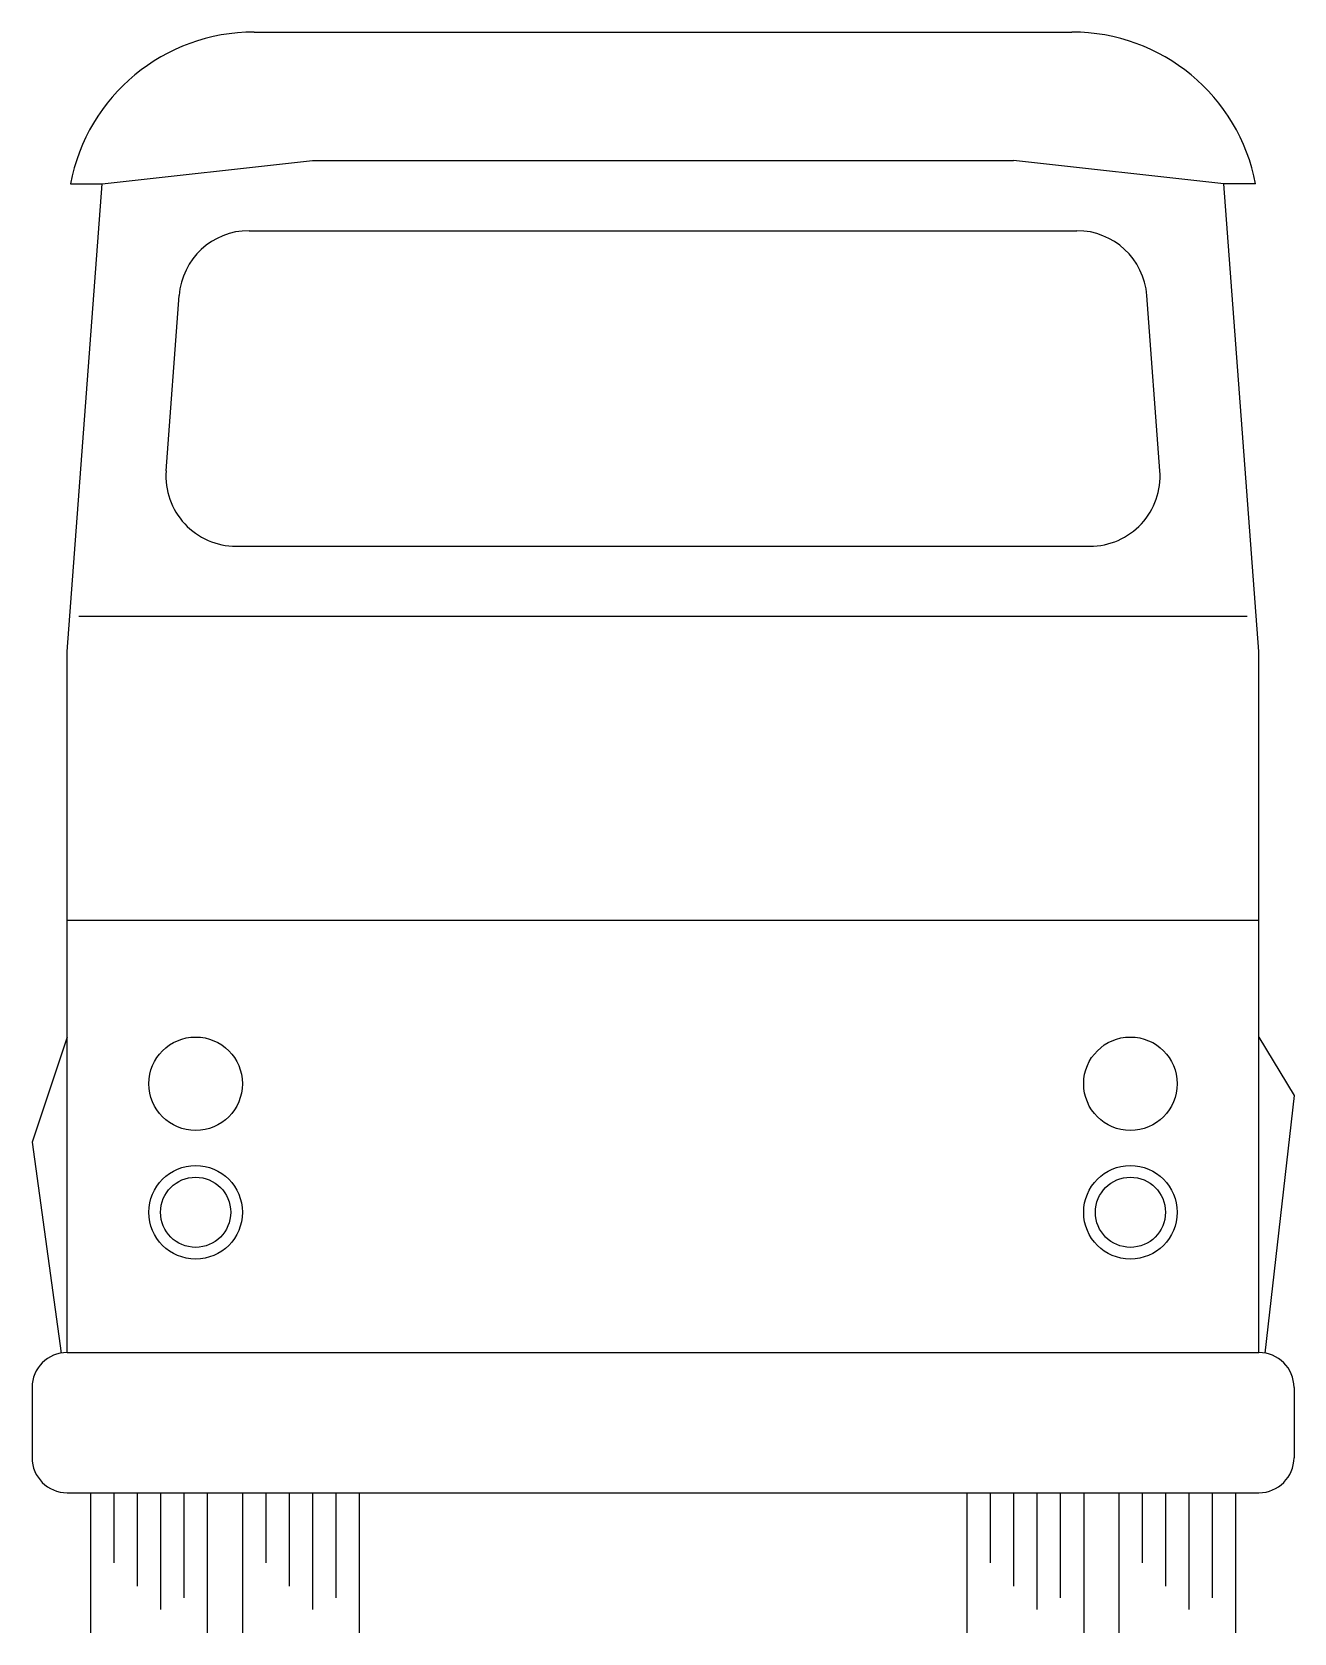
# Model space of a CAD drawing. Header units: millimetres. Extents: x -3157.22 to -3155.06, y 1919.07 to 1921.81.
import ezdxf

# ---------------------------------------------------------------- set-up
doc = ezdxf.new("R2010")
doc.units = ezdxf.units.MM
doc.header["$LTSCALE"] = 10
doc.layers.add('Veículos', color=2, linetype='Continuous')

msp = doc.modelspace()

# ---------------------------------------------------------------- linework, layer by layer
at = {"layer": 'Veículos'}
for p, q in [((-3156.84, 1921.8094), (-3155.44, 1921.8094)), ((-3157.1, 1921.5494), (-3156.74, 1921.5894)), ((-3156.74, 1921.5894), (-3155.54, 1921.5894)), ((-3155.18, 1921.5494), (-3155.54, 1921.5894)), ((-3157.16, 1920.7494), (-3157.1, 1921.5494)), ((-3157.1544, 1921.5494), (-3157.1, 1921.5494)), ((-3155.1257, 1921.5494), (-3155.18, 1921.5494)), ((-3155.12, 1920.7494), (-3155.18, 1921.5494)), ((-3156.8486, 1921.4694), (-3155.4315, 1921.4694)), ((-3156.9905, 1921.0583), (-3156.9683, 1921.3583)), ((-3155.2896, 1921.0583), (-3155.3118, 1921.3583)), ((-3156.8708, 1920.9294), (-3155.4092, 1920.9294)), ((-3157.14, 1920.8094), (-3155.14, 1920.8094)), ((-3157.16, 1919.5494), (-3157.16, 1920.7494)), ((-3155.12, 1919.5494), (-3155.12, 1920.7494)), ((-3157.16, 1920.2894), (-3155.12, 1920.2894)), ((-3157.16, 1920.0894), (-3157.22, 1919.9094)), ((-3155.12, 1920.0894), (-3155.06, 1919.9894)), ((-3155.06, 1919.9894), (-3155.1098, 1919.5485)), ((-3157.22, 1919.9094), (-3157.1703, 1919.5485)), ((-3157.16, 1919.5494), (-3155.12, 1919.5494)), ((-3157.22, 1919.4894), (-3157.22, 1919.3694)), ((-3155.06, 1919.4894), (-3155.06, 1919.3694)), ((-3157.16, 1919.3094), (-3155.12, 1919.3094)), ((-3157.12, 1919.3094), (-3157.12, 1919.0694)), ((-3157.08, 1919.3094), (-3157.08, 1919.1894)), ((-3157.04, 1919.3094), (-3157.04, 1919.1494)), ((-3157, 1919.3094), (-3157, 1919.1094)), ((-3156.96, 1919.3094), (-3156.96, 1919.1294)), ((-3156.92, 1919.3094), (-3156.92, 1919.0694)), ((-3156.86, 1919.3094), (-3156.86, 1919.0694)), ((-3156.82, 1919.3094), (-3156.82, 1919.1894)), ((-3156.78, 1919.3094), (-3156.78, 1919.1494)), ((-3156.74, 1919.3094), (-3156.74, 1919.1094)), ((-3156.7, 1919.3094), (-3156.7, 1919.1294)), ((-3156.66, 1919.3094), (-3156.66, 1919.0694)), ((-3155.62, 1919.3094), (-3155.62, 1919.0694)), ((-3155.58, 1919.3094), (-3155.58, 1919.1894)), ((-3155.54, 1919.3094), (-3155.54, 1919.1494)), ((-3155.5, 1919.3094), (-3155.5, 1919.1094)), ((-3155.46, 1919.3094), (-3155.46, 1919.1294)), ((-3155.42, 1919.3094), (-3155.42, 1919.0694)), ((-3155.36, 1919.3094), (-3155.36, 1919.0694)), ((-3155.32, 1919.3094), (-3155.32, 1919.1894)), ((-3155.28, 1919.3094), (-3155.28, 1919.1494)), ((-3155.24, 1919.3094), (-3155.24, 1919.1094)), ((-3155.2, 1919.3094), (-3155.2, 1919.1294)), ((-3155.16, 1919.3094), (-3155.16, 1919.0694))]:
    msp.add_line(p, q, dxfattribs=at)
for centre, radius in [((-3156.94, 1920.0094), 0.08), ((-3155.34, 1920.0094), 0.08), ((-3156.94, 1919.7894), 0.08), ((-3155.34, 1919.7894), 0.08), ((-3156.94, 1919.7894), 0.06), ((-3155.34, 1919.7894), 0.06)]:
    msp.add_circle(centre, radius, dxfattribs=at)
for centre, radius, start, end in [((-3156.84, 1921.4894), 0.32, 90, 169.1931), ((-3155.44, 1921.4894), 0.32, 10.8069, 90), ((-3156.8486, 1921.3494), 0.12, 90, 175.7636), ((-3155.4315, 1921.3494), 0.12, 4.2364, 90), ((-3156.8708, 1921.0494), 0.12, 175.7636, 270), ((-3155.4092, 1921.0494), 0.12, 270, 4.2364), ((-3157.16, 1919.4894), 0.06, 90, 180), ((-3155.12, 1919.4894), 0.06, 0, 90), ((-3157.16, 1919.3694), 0.06, 180, 270), ((-3155.12, 1919.3694), 0.06, 270, 0)]:
    msp.add_arc(centre, radius, start, end, dxfattribs=at)

doc.saveas('drawing.dxf')
